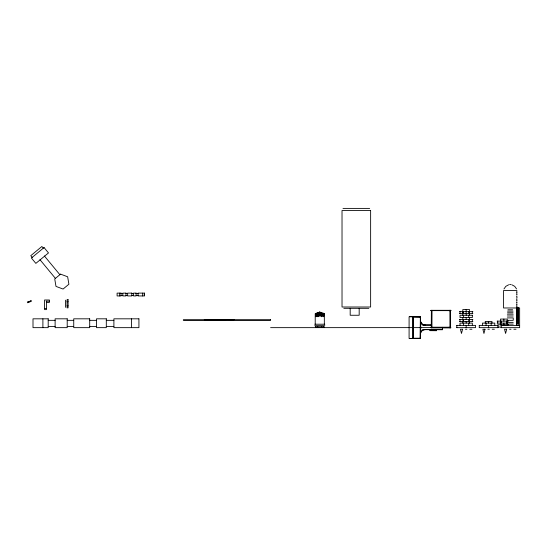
<?xml version="1.0" encoding="UTF-8"?>
<svg xmlns="http://www.w3.org/2000/svg" width="547" height="547" viewBox="0 0 547 547"><rect width="100%" height="100%" fill="white"/><g stroke="black" fill="none" stroke-linecap="round" stroke-linejoin="round"><path stroke-width="0.82" d="M442.523 327.94L442.366 329.67L442.455 328.07M424.957 324.966A4.465 4.465 0 0 1 420.493 320.508L420.493 321.246M436.41 330.703L436.568 329.526L436.41 330.703L429.942 330.648M319.236 315.578L319.366 313.39L318.299 313.711L318.094 314.183L321.513 314.183L321.096 313.39L320.227 313.711M319.236 314.183L319.298 313.711M449.949 327.872L449.894 310.313M503.978 288.953L505.838 286.327L508.669 284.802M442.523 328.07L442.379 329.67L442.448 327.94M315.503 313.711L315.503 314.183L317.281 314.183L317.848 313.39L316.665 314.183M317.239 314.183L317.54 313.711L317.527 315.578M449.771 327.619L450.037 327.215L431.74 327.215L432.007 327.619M442.448 327.318L442.448 329.54M431.74 310.641L432.007 310.313L431.939 327.619M316.091 315.578L316.132 314.183L316.973 313.39L316.665 315.578M316.111 314.183L316.973 313.39M413.204 338.436L413.149 316.816M442.379 329.67L424.957 329.554A4.581 4.581 0 0 0 420.725 332.385L420.718 322.258A4.581 4.581 0 0 0 424.957 325.089M315.503 314.183L316.528 313.39M450.502 327.803L450.413 310.313M315.51 314.183L316.022 313.711M319.4 312.07L318.286 313.014L319.4 312.07L321.28 313.014L320.152 312.07M431.371 310.313L431.275 327.803M448.321 327.619L448.745 327.291M420.452 338.436L409.423 338.6M409.423 316.501L420.493 316.816L420.158 338.436M28.451 301.985L30.345 301.226M342.983 208.4L369.676 208.4M509.565 284.563L510.973 284.563M516.997 290.512L503.541 290.512L503.541 307.975L516.997 307.975M516.539 291.674L516.956 291.674L516.956 292.727L516.539 292.727M121.037 293.602L122.829 293.602M125.967 293.602L127.656 293.602M131.793 293.602L133.557 293.602M136.1 293.602L138.07 293.602M516.539 293.773L516.956 293.773L516.956 294.963L516.539 294.963M121.037 295.565L122.829 295.565M125.967 295.565L127.656 295.565M131.793 295.565L133.557 295.565M136.1 295.565L138.07 295.565M516.539 296.474L516.956 296.474L516.956 298.197L516.539 298.197M516.539 299.544L516.956 299.544L516.956 300.761L516.539 300.761M46.18 301.192L49.408 301.206M67.055 301.725L68.074 301.725M516.539 302.019L516.956 302.019L516.956 303.017L516.539 303.017M46.433 302.409L49.408 302.409L49.408 299.995L44.567 299.995L44.567 309.623L46.433 309.623L46.433 301.206M516.539 304.228L516.956 304.228L516.956 305.226L516.539 305.226M67.055 305.807L68.074 305.807M516.539 306.231L516.956 306.231L516.956 307.975M343.824 308.317L368.835 308.317M44.567 308.426L46.433 308.426M518.303 309.089L516.539 309.089L516.539 310.149L518.303 310.149M507.91 309.773L512.635 309.773M430.899 310.313L450.878 310.313M430.899 310.546L431.515 310.546M450.263 310.546L450.878 310.546M430.899 310.634L450.037 310.641L449.771 310.313M449.278 310.71L450.878 310.71M507.513 311.113L513.031 311.113M518.303 311.188L516.539 311.188L516.539 312.378L518.303 312.378M459.439 311.64L472.895 311.64M507.513 312.761L513.031 312.761M321.745 313.39L322.921 314.183L322.921 315.578L322.6 313.39L324.05 314.183L322.32 314.183L321.745 313.711M459.439 313.629L472.895 313.629M518.303 313.889L516.539 313.889L516.539 315.612L518.303 315.612M507.308 314.156L513.236 314.156M317.239 314.648L318.094 314.648M321.513 314.648L322.361 314.648M507.308 315.981L513.236 315.981M420.493 316.816L409.088 316.816L409.088 338.436L420.493 338.436M412.862 317.028L420.438 317.028L420.438 338.217L412.862 338.217M518.303 316.966L516.539 316.966L516.539 318.183L518.303 318.183M507.301 317.916L513.236 317.916L513.236 320.33L507.301 320.33M518.303 319.434L516.539 319.434L516.539 320.439L518.303 320.439M217.679 319.537L213.891 319.708M221.61 319.537L225.09 319.469M459.439 319.469L472.895 319.469M218.896 319.694L204.291 319.708M219.388 319.605L234.157 319.708M48.198 320.344L55.117 320.344M67.206 320.344L73.742 320.344M89.701 320.344L96.511 320.344M106.303 320.344L113.899 320.344M497.141 321.13L508.464 321.13M459.439 321.458L472.895 321.458M518.303 321.643L516.539 321.643L516.539 322.648L518.303 322.648M507.295 322.368L513.243 322.368M497.141 323.113L507.493 323.113M518.303 323.646L516.539 323.646L516.539 325.39M507.295 324.077L513.243 324.077M314.744 324.207L324.809 324.207M497.708 324.754L508.621 324.754M422.79 324.966L431.651 324.966M422.79 325.082L431.604 325.089M456.786 325.39L475.548 325.39L475.514 327.653L456.786 327.653M479.24 325.39L498.002 325.39M500.888 325.39L519.65 325.39M314.744 325.656L324.809 325.656M48.198 326.463L55.117 326.463M67.206 326.463L73.742 326.463M89.701 326.463L96.511 326.463M106.303 326.463L113.899 326.463M315.222 326.785L324.33 326.785M497.708 327.044L501.312 327.044L501.312 324.754M430.899 327.291L431.74 327.291M270.594 327.653L450.878 327.619M479.24 327.653L498.002 327.653M500.888 327.653L519.65 327.653L519.65 307.927L516.812 307.927L516.812 309.089M431.05 327.872L450.728 327.872M465.429 329.239L466.906 329.239M469.77 329.239L471.911 329.239M487.883 329.239L489.36 329.239M492.225 329.239L494.365 329.239M509.531 329.239L511.007 329.239M513.872 329.239L516.019 329.239M422.66 329.67L442.523 329.67L442.523 327.318M429.792 330.436L436.568 330.436M423.843 324.966L422.975 324.815M511.869 284.802L514.7 286.327L516.559 288.953M323.53 313.711L324.009 314.183L323.024 313.39L323.441 315.578M422.168 324.371L422.558 324.631M322.6 313.39L323.489 314.183L323.489 315.578M323.024 313.711L323.468 314.183M421.805 324.05L420.944 322.737M323.045 313.711L323.441 314.183M43.288 248.194L41.88 246.492L30.769 255.681L32.177 257.384M44.396 255.975L59.876 274.703M39.938 259.661L55.418 278.389M322.361 314.183L322.053 313.711L322.08 315.578M450.311 310.313L450.537 310.71M30.502 301.616L30.188 300.829L31.131 300.447L31.446 301.233L27.671 302.764L27.35 301.978L28.294 301.595L28.615 302.382M420.746 322.21L420.493 320.508M320.227 313.39L320.371 315.578M319.79 313.014L319.701 312.105M518.303 307.927L518.303 325.39M518.057 307.927L518.057 323.646M517.811 307.927L517.811 309.089M517.811 310.149L517.811 313.889M517.811 315.612L517.811 316.966M517.811 318.183L517.811 319.434M517.811 320.439L517.811 321.643M517.811 322.648L517.811 323.646M517.127 307.927L517.127 323.646M516.956 309.089L516.956 310.149M516.956 311.188L516.956 312.378M516.956 313.889L516.956 315.612M516.956 316.966L516.956 318.183M516.956 319.434L516.956 320.439M516.956 321.643L516.956 322.648M516.956 323.646L516.956 325.39M516.812 310.149L516.812 313.889M516.812 315.612L516.812 316.966M516.812 318.183L516.812 319.434M516.812 320.439L516.812 321.643M516.812 322.648L516.812 323.646M507.233 321.13L507.233 319.065L500.505 319.065L500.505 321.13M507.233 323.113L507.233 324.754M507.09 321.13L507.09 323.113M506.419 321.13L506.419 323.113M503.869 319.065L503.869 321.13M503.869 323.113L503.869 324.754M501.312 321.13L501.312 323.113M500.649 321.13L500.649 323.113M500.505 323.113L500.505 324.754M497.975 325.39L497.975 327.653M497.708 321.13L497.708 323.113M494.782 325.39L494.782 323.099L482.461 323.099L482.461 325.39M491.985 323.099L491.985 321.458L485.257 321.458L485.257 323.099M491.172 323.099L491.172 325.39M488.621 321.458L488.621 323.099M488.621 325.39L488.621 327.653M486.071 323.099L486.071 325.39M479.268 325.39L479.268 327.653M472.328 311.64L472.328 313.629M472.328 319.469L472.328 321.458M472.328 325.39L472.328 323.099L460.006 323.099L460.006 325.39M469.531 315.263L469.531 309.575L462.803 309.575L462.803 315.263M469.531 317.41L469.531 319.469M469.531 321.458L469.531 323.099M469.388 311.64L469.388 313.629M469.388 319.469L469.388 321.458M468.717 311.64L468.717 313.629M468.717 315.263L468.717 317.561M468.717 319.469L468.717 321.458M468.717 323.099L468.717 325.39M466.167 309.575L466.167 315.263M466.167 317.41L466.167 319.469M466.167 321.458L466.167 323.099M466.167 325.39L466.167 327.653M463.617 311.64L463.617 313.629M463.617 315.263L463.617 317.561M463.617 319.469L463.617 321.458M463.617 323.099L463.617 325.39M462.947 311.64L462.947 313.629M462.947 319.469L462.947 321.458M462.803 317.41L462.803 319.469M462.803 321.458L462.803 323.099M460.006 311.64L460.006 313.629M460.006 319.469L460.006 321.458M456.813 325.39L456.813 327.653M420.315 317.028L420.315 338.217M359.181 308.317L359.181 315.257L350.189 315.257L350.189 308.317M324.33 324.207L324.33 316.063L315.222 316.063L315.222 324.207M324.043 313.711L324.05 315.578M323.783 316.063L323.769 316.699M323.769 326.785L323.783 327.653M323.243 313.711L323.243 313.069L316.316 313.069L316.316 313.711M323.243 315.578L323.243 316.699M322.361 313.711L322.361 315.578M322.32 314.183L322.32 315.578M321.909 313.069L321.889 312.652L317.643 312.652L317.643 313.069M321.807 316.063L321.807 316.699M321.807 326.785L321.807 327.653M321.527 313.069L321.527 316.699M319.797 312.652L319.797 313.069M318.067 313.069L318.067 316.699M317.793 316.063L317.793 316.699M317.793 326.785L317.793 327.653M317.239 313.711L317.281 315.578M316.316 315.578L316.316 316.699M315.769 316.063L315.783 316.699M315.769 326.785L315.783 327.653M315.51 313.711L315.557 315.578M226.014 319.708L212.434 319.708M221.33 319.708L217.897 319.708M144.271 293.712L144.271 295.483M142.651 293.117L142.651 295.941M131.574 318.819L131.574 327.653M119.663 293.117L119.663 295.941M65.524 300.18L65.524 307.352M42.898 318.819L42.898 327.653M420.493 334.135A4.465 4.465 0 0 1 424.957 329.67M462.564 329.239L461.49 333.465L460.424 329.239L462.564 329.239M485.018 329.239L483.945 333.465L482.878 329.239L485.018 329.239M506.666 329.239L505.592 333.465L504.525 329.239L506.666 329.239M316.528 313.711L316.091 314.183L316.515 313.711M44.054 247.559L31.411 258.013L35.849 263.38L48.492 252.933L44.054 247.559M60.56 274.136L54.734 278.956L55.992 286.409L63.076 289.042L68.901 284.228L67.643 276.775L60.56 274.136M370.634 210.513L342.025 210.513L342.025 307.004L370.634 307.004L370.634 210.513M121.037 293.117L117.099 293.117L117.099 295.941L121.037 295.941L121.037 293.117M125.967 293.117L122.829 293.117L122.829 295.941L125.967 295.941L125.967 293.117M131.793 293.117L127.656 293.117L127.656 295.941L131.793 295.941L131.793 293.117M136.1 293.117L133.557 293.117L133.557 295.941L136.1 295.941L136.1 293.117M144.552 293.117L138.07 293.117L138.07 295.941L144.552 295.941L144.552 293.117M68.074 299.688L67.055 299.688L67.055 307.845L68.074 307.845L68.074 299.688M324.33 313.711L315.222 313.711L315.222 315.578L324.33 315.578L324.33 313.711M472.328 315.263L460.006 315.263L460.006 317.561L472.328 317.561L472.328 315.263M48.198 318.819L33.005 318.819L33.005 327.653L48.198 327.653L48.198 318.819M67.206 318.819L55.117 318.819L55.117 327.653L67.206 327.653L67.206 318.819M89.701 318.819L73.742 318.819L73.742 327.653L89.701 327.653L89.701 318.819M106.303 318.819L96.511 318.819L96.511 327.653L106.303 327.653L106.303 318.819M138.924 318.819L113.899 318.819L113.899 327.653L138.924 327.653L138.924 318.819M270.594 319.708L183.348 319.708L183.348 320.378L270.594 320.378L270.594 319.708M413.067 338.217L413.067 317.028L413.047 338.217"/></g></svg>
